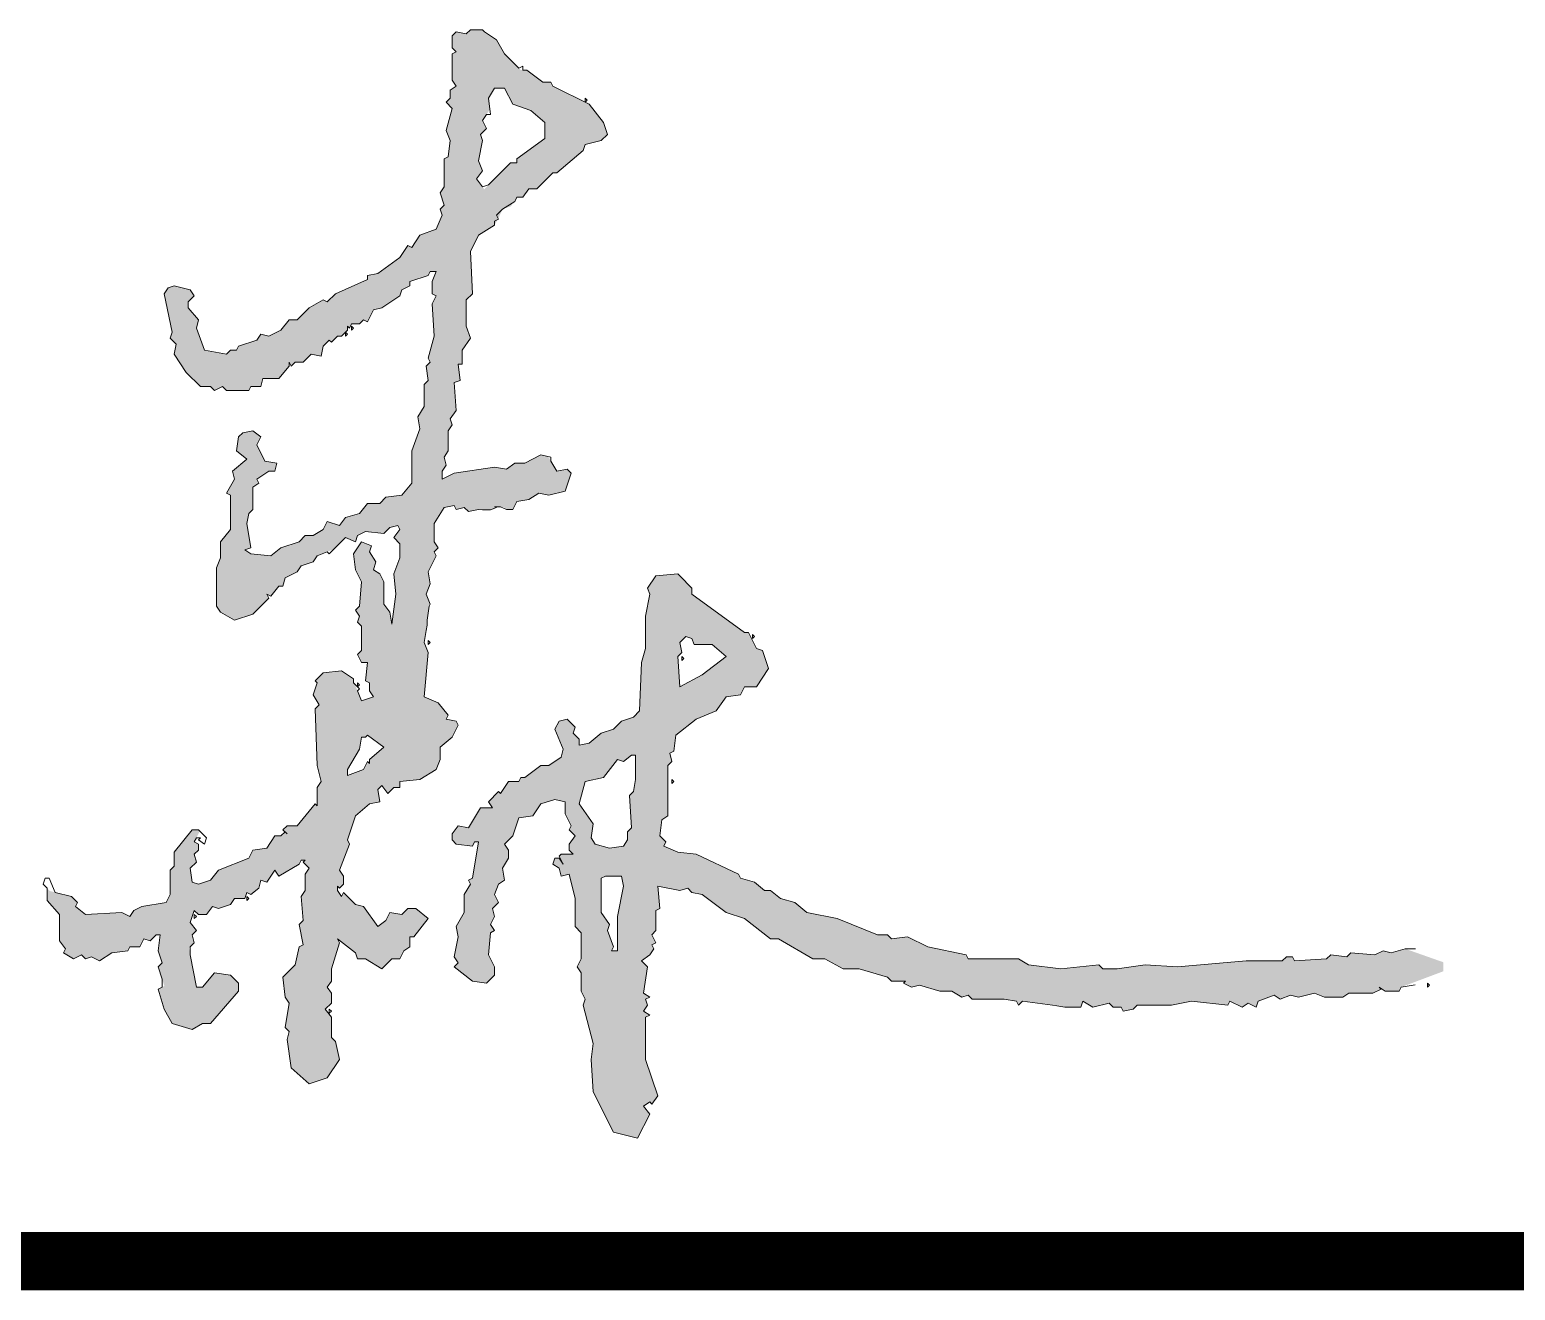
# Model space of a CAD drawing. Extents: x 1382187 to 1725648, y 860327 to 1571294.
# Drawn here: x 1529646 to 1530268, y 981586 to 982113 of the extents above; entities that cross this region are included whole.
import ezdxf

# ---------------------------------------------------------------- set-up
doc = ezdxf.new("R2010")
doc.units = 0
doc.header["$LTSCALE"] = 1000
doc.header["$MEASUREMENT"] = 0
doc.layers.add('ZC', color=6, linetype='Continuous', lineweight=40)
doc.layers.add('签名', color=7, linetype='Continuous', lineweight=18)
doc.layers.add('图框', color=140, linetype='Continuous')

# ---------------------------------------------------------------- blocks, each defined once
blk = doc.blocks.new('A$C7B7C77C1')
at = {"layer": '签名'}
h = blk.add_hatch(color=2, dxfattribs=at)
h.dxf.hatch_style = 1
h.paths.add_polyline_path([(-605.2, 5478.44), (-609.41, 5478.44), (-611.1, 5476.75), (-610.25, 5475.91), (-611.94, 5474.22), (-614.47, 5474.22), (-617.84, 5469.17), (-623.74, 5468.32), (-625.43, 5464.95), (-638.07, 5459.89), (-641.44, 5455.68), (-646.5, 5453.99), (-649.03, 5454.84), (-649.87, 5460.74), (-647.34, 5463.27), (-648.19, 5466.64), (-646.5, 5468.32), (-646.5, 5470.85), (-648.19, 5471.69), (-645.94, 5476.19), (-646.5, 5476.75), (-649.03, 5476.75), (-656.61, 5467.48), (-656.61, 5461.58), (-658.3, 5459.89), (-658.3, 5449.78), (-659.99, 5446.41), (-670.1, 5444.72), (-673.47, 5443.04), (-675.16, 5440.51), (-678.53, 5442.19), (-693.7, 5441.35), (-697.92, 5444.72), (-697.07, 5446.41), (-699.6, 5448.94), (-708.59, 5451.18), (-709.72, 5452.31), (-709.72, 5447.25), (-704.66, 5441.35), (-704.66, 5430.39), (-702.13, 5427.02), (-702.98, 5425.33), (-698.76, 5422.81), (-695.39, 5424.49), (-693.7, 5422.81), (-691.17, 5423.65), (-687.8, 5421.96), (-682.75, 5425.33), (-676, 5426.18), (-675.16, 5427.86), (-670.94, 5427.86), (-669.26, 5431.23), (-666.73, 5430.39), (-664.2, 5432.92), (-662.51, 5432.92), (-663.36, 5426.18), (-661.67, 5421.12), (-663.36, 5419.43), (-660.71, 5411.49), (-663.36, 5410.16), (-660.83, 5401.73), (-657.46, 5395.83), (-649.03, 5393.3), (-644.81, 5395.83), (-641.44, 5395.83), (-629.64, 5409.32), (-629.64, 5412.69), (-633.01, 5416.06), (-639.76, 5416.9), (-644.81, 5411), (-647.34, 5411), (-650.4, 5427.33), (-648.19, 5429.55), (-649.03, 5432.92), (-647.34, 5434.61), (-649.87, 5437.98), (-648.19, 5443.04), (-646.5, 5441.35), (-643.13, 5441.35), (-640.6, 5444.72), (-638.07, 5443.88), (-633.01, 5445.56), (-631.33, 5448.09), (-627.11, 5448.09), (-626.27, 5450.62), (-624.58, 5449.78), (-621.21, 5452.31), (-620.37, 5455.68), (-617.84, 5454.84), (-614.47, 5459.89), (-612.78, 5457.37), (-604.35, 5462.42), (-603.51, 5464.11), (-601.82, 5464.11), (-602.67, 5463.27), (-600.14, 5460.74), (-601.82, 5458.21), (-601.82, 5451.46), (-603.51, 5448.94), (-602.67, 5438.82), (-604.35, 5437.13), (-602.67, 5428.71), (-604.35, 5427.86), (-606.04, 5420.28), (-611.1, 5415.22), (-610.25, 5406.79), (-608.57, 5404.26), (-610.25, 5394.15), (-608.57, 5392.46), (-609.41, 5389.09), (-607.72, 5377.29), (-600.14, 5370.54), (-592.55, 5373.07), (-587.49, 5380.66), (-589.18, 5388.25), (-590.87, 5389.93), (-590.87, 5398.36), (-593.39, 5401.73), (-590.87, 5404.26), (-590.87, 5408.48), (-592.55, 5411), (-590.87, 5413.53), (-590.87, 5418.59), (-587.49, 5429.55), (-588.34, 5431.23), (-580.75, 5425.33), (-579.91, 5422.81), (-576.54, 5422.81), (-569.79, 5418.59), (-565.58, 5422.81), (-562.21, 5422.81), (-560.52, 5426.18), (-557.99, 5427.86), (-557.99, 5432.08), (-556.31, 5432.08), (-550.41, 5439.66), (-555.46, 5443.88), (-558.83, 5443.88), (-561.36, 5441.35), (-566.42, 5442.19), (-568.11, 5438.82), (-571.48, 5436.29), (-577.38, 5444.72), (-580.75, 5445.56), (-585.81, 5450.62), (-586.65, 5448.94), (-588.34, 5451.46), (-588.34, 5453.15), (-587.49, 5452.31), (-585.81, 5453.99), (-585.81, 5457.37), (-587.49, 5459.89), (-583.28, 5470.85), (-584.12, 5472.54), (-580.75, 5482.65), (-574.85, 5487.71), (-570.64, 5488.55), (-571.48, 5493.61), (-569.79, 5495.3), (-567.26, 5491.93), (-564.74, 5494.45), (-562.21, 5494.45), (-562.21, 5496.98), (-557.52, 5497.45), (-557.15, 5497.83), (-556.84, 5497.52), (-553.78, 5497.83), (-547.03, 5502.04), (-545.35, 5506.25), (-545.35, 5511.31), (-540.29, 5515.53), (-537.76, 5520.58), (-538.6, 5522.27), (-542.82, 5523.11), (-541.98, 5524.8), (-546.19, 5529.86), (-552.09, 5532.39), (-550.41, 5550.93), (-552.09, 5555.14), (-550.88, 5562.4), (-550.86, 5564.24), (-550.02, 5570.14), (-549.56, 5571.16), (-551.25, 5575.37), (-549.56, 5579.59), (-550.41, 5584.65), (-547.03, 5591.39), (-547.88, 5593.08), (-546.19, 5594.76), (-547.88, 5597.29), (-547.88, 5604.88), (-543.66, 5611.62), (-539.45, 5612.46), (-538.6, 5610.78), (-535.23, 5611.62), (-533.55, 5609.93), (-529.33, 5610.78), (-528.1, 5610.66), (-524.73, 5610.66), (-521.75, 5611.62), (-521.32, 5611.8), (-518.8, 5611.8), (-517.53, 5610.78), (-515, 5610.78), (-513.32, 5614.15), (-508.26, 5614.99), (-504.04, 5617.52), (-499.83, 5616.68), (-493.09, 5618.36), (-490.56, 5625.95), (-492.24, 5627.64), (-496.46, 5626.79), (-500.14, 5632.92), (-503.2, 5633.54), (-509.95, 5630.17), (-514.16, 5630.17), (-517.53, 5627.64), (-522.59, 5628.48), (-539.45, 5625.95), (-544.51, 5623.42), (-544.51, 5626.79), (-542.82, 5629.32), (-543.66, 5632.69), (-541.98, 5635.22), (-541.98, 5643.65), (-540.29, 5646.18), (-541.13, 5648.71), (-538.6, 5652.08), (-539.45, 5663.88), (-536.92, 5664.73), (-537.76, 5671.47), (-536.08, 5671.47), (-536.08, 5677.37), (-532.7, 5682.43), (-534.39, 5687.48), (-534.39, 5698.44), (-531.86, 5700.97), (-532.7, 5718.67), (-529.33, 5725.42), (-522.59, 5729.63), (-521.04, 5732.43), (-519.22, 5736.37), (-515.76, 5737.52), (-513.32, 5741.43), (-510.79, 5741.43), (-508.26, 5744.8), (-504.89, 5744.8), (-498.14, 5751.55), (-496.46, 5751.55), (-485.5, 5760.82), (-484.66, 5763.35), (-477.91, 5765.03), (-475.39, 5767.56), (-477.07, 5772.62), (-482.97, 5780.21), (-498.14, 5787.79), (-498.99, 5789.48), (-502.36, 5789.48), (-509.1, 5794.54), (-511.63, 5794.54), (-518.37, 5801.28), (-521.75, 5807.18), (-528.07, 5811.39), (-532.7, 5811.39), (-534.39, 5809.71), (-538.6, 5810.55), (-540.29, 5808.87), (-540.29, 5803.81), (-538.6, 5802.12), (-540.29, 5801.28), (-540.29, 5790.32), (-538.6, 5787.79), (-541.13, 5786.11), (-541.13, 5782.73), (-542.82, 5781.05), (-540.29, 5778.52), (-542.82, 5769.25), (-541.13, 5765.03), (-541.98, 5758.29), (-543.66, 5757.45), (-543.66, 5745.65), (-545.35, 5743.12), (-543.66, 5738.06), (-545.35, 5736.37), (-544.51, 5733.85), (-547.03, 5727.94), (-553.78, 5725.42), (-557.15, 5720.36), (-558.83, 5721.2), (-562.21, 5716.14), (-571.48, 5709.4), (-575.69, 5708.56), (-575.69, 5706.87), (-589.18, 5700.97), (-592.55, 5697.6), (-594.24, 5698.44), (-600.14, 5695.07), (-605.2, 5690.01), (-608.57, 5690.01), (-611.94, 5685.8), (-617, 5683.27), (-620.37, 5684.11), (-622.05, 5681.58), (-629.64, 5679.05), (-630.48, 5677.37), (-633.01, 5677.37), (-634.7, 5675.68), (-643.97, 5677.37), (-647.34, 5686.64), (-646.5, 5690.01), (-650.71, 5695.07), (-650.71, 5697.6), (-648.19, 5700.13), (-649.87, 5702.66), (-656.61, 5704.34), (-659.14, 5703.5), (-660.83, 5700.97), (-657.46, 5684.96), (-658.3, 5682.43), (-655.77, 5679.9), (-656.61, 5675.68), (-651.56, 5668.1), (-645.66, 5662.2), (-641.44, 5662.2), (-639.76, 5660.51), (-636.38, 5662.2), (-634.7, 5660.51), (-625.43, 5660.51), (-624.58, 5662.2), (-620.37, 5662.2), (-619.53, 5665.57), (-612.78, 5665.57), (-608.57, 5670.63), (-608.57, 5672.31), (-607.72, 5670.63), (-606.04, 5672.31), (-602.67, 5672.31), (-599.3, 5675.68), (-595.08, 5674.84), (-594.24, 5679.05), (-591.71, 5681.58), (-590.87, 5680.74), (-588.34, 5683.27), (-586.65, 5683.27), (-584.12, 5685.8), (-584.12, 5687.48), (-583.28, 5686.64), (-582.44, 5688.33), (-579.07, 5688.33), (-577.38, 5690.01), (-575.69, 5689.17), (-573.16, 5694.23), (-569.79, 5695.07), (-562.21, 5700.13), (-561.36, 5702.66), (-557.99, 5704.34), (-557.99, 5706.03), (-550.41, 5708.56), (-549.56, 5710.24), (-547.03, 5710.24), (-548.72, 5706.03), (-548.72, 5700.97), (-547.03, 5700.13), (-548.72, 5696.76), (-547.88, 5683.27), (-550.41, 5674), (-549.56, 5672.31), (-551.25, 5670.63), (-550.41, 5664.73), (-552.09, 5663.04), (-552.09, 5653.77), (-554.62, 5649.55), (-553.78, 5644.49), (-557.15, 5635.22), (-557.15, 5621.74), (-561.36, 5616.68), (-568.11, 5615.84), (-570.64, 5613.31), (-575.69, 5613.31), (-579.07, 5609.09), (-584.97, 5607.41), (-587.49, 5604.03), (-592.55, 5605.72), (-594.24, 5602.35), (-598.45, 5599.82), (-601.82, 5599.82), (-604.35, 5597.29), (-611.94, 5594.76), (-616.15, 5591.39), (-624.58, 5592.23), (-627.11, 5593.92), (-624.58, 5594.76), (-626.27, 5604.88), (-625.43, 5609.09), (-623.74, 5610.78), (-623.74, 5620.05), (-621.21, 5621.74), (-622.05, 5623.42), (-617, 5626.79), (-614.47, 5626.79), (-613.63, 5630.17), (-618.68, 5631.01), (-622.05, 5637.75), (-620.37, 5641.12), (-623.74, 5643.65), (-627.95, 5642.81), (-629.64, 5641.12), (-630.48, 5635.22), (-626.27, 5631.85), (-632.17, 5626.79), (-631.33, 5623.42), (-634.7, 5617.52), (-633.01, 5616.68), (-633.01, 5602.35), (-637.23, 5597.29), (-637.23, 5590.55), (-638.91, 5586.33), (-638.91, 5570.32), (-637.23, 5567.79), (-631.33, 5564.42), (-623.74, 5566.95), (-617, 5573.69), (-617.84, 5575.37), (-616.15, 5574.53), (-612.78, 5578.75), (-611.1, 5578.75), (-610.25, 5582.12), (-605.2, 5584.65), (-603.51, 5587.18), (-598.45, 5588.86), (-596.77, 5591.39), (-589.74, 5594.2), (-584.97, 5598.98), (-580.75, 5597.29), (-579.91, 5599.82), (-576.54, 5601.51), (-568.95, 5600.66), (-566.42, 5603.19), (-563.05, 5604.03), (-562.21, 5602.35), (-564.74, 5598.98), (-562.21, 5596.45), (-562.21, 5590.55), (-564.74, 5583.8), (-563.89, 5575.37), (-565.58, 5562.73), (-566.42, 5567.79), (-568.95, 5571.16), (-568.95, 5580.43), (-570.64, 5583.8), (-573.16, 5585.49), (-572.32, 5588.86), (-574.85, 5593.08), (-574.01, 5595.61), (-578.22, 5597.29), (-581.59, 5592.23), (-580.75, 5585.49), (-578.22, 5580.43), (-579.07, 5570.32), (-580.75, 5568.63), (-579.07, 5566.1), (-579.91, 5563.57), (-578.22, 5561.89), (-578.22, 5551.77), (-579.91, 5550.09), (-578.22, 5546.72), (-575.69, 5546.72), (-576.54, 5539.13), (-574.85, 5538.29), (-574.85, 5534.91), (-573.16, 5532.39), (-578.22, 5530.7), (-581.03, 5537.72), (-581.59, 5538.29), (-581.59, 5539.97), (-586.65, 5543.34), (-594.24, 5542.5), (-597.61, 5539.13), (-596.77, 5538.29), (-598.45, 5533.23), (-595.92, 5529.01), (-597.61, 5527.33), (-596.77, 5503.73), (-595.08, 5496.98), (-596.77, 5494.45), (-596.77, 5486.87), (-597.61, 5487.71)])
h.paths.add_polyline_path([(-584.12, 5499.51), (-584.12, 5502.04), (-579.07, 5510.47), (-578.22, 5515.53), (-576.54, 5515.53), (-575.69, 5516.37), (-568.95, 5511.31), (-574.85, 5506.25), (-574.85, 5504.57), (-575.69, 5505.41), (-577.38, 5502.04)], flags=16)
h.paths.add_polyline_path([(-530.18, 5749.02), (-527.65, 5752.39), (-529.33, 5756.6), (-527.65, 5765.03), (-528.49, 5767.56), (-525.96, 5770.09), (-527.65, 5773.46), (-524.54, 5778.12), (-525.12, 5782.73), (-522.59, 5786.95), (-518.37, 5786.95), (-515, 5780.21), (-507.42, 5777.68), (-501.52, 5772.62), (-501.52, 5765.88), (-513.32, 5757.45), (-513.32, 5755.76), (-515.85, 5755.76), (-526.92, 5744.68)], flags=16)
h = blk.add_hatch(color=2, dxfattribs=at)
h.dxf.hatch_style = 1
h.paths.add_polyline_path([(-466.96, 5472.54), (-468.64, 5470.01), (-474.54, 5469.17), (-480.44, 5470.85), (-482.13, 5473.38), (-481.29, 5479.28), (-487.19, 5487.71), (-484.66, 5496.98), (-477.07, 5498.67), (-471.17, 5506.25), (-468.64, 5505.41), (-465.27, 5507.94), (-463.58, 5507.94), (-463.58, 5497.83), (-464.43, 5492.77), (-466.11, 5491.08), (-465.27, 5477.6), (-466.96, 5475.91)], flags=16)
h.paths.add_polyline_path([(-469.48, 5457.37), (-468.64, 5453.15), (-471.17, 5440.51), (-471.17, 5426.18), (-473.7, 5426.18), (-472.86, 5427.86), (-475.39, 5434.61), (-474.54, 5437.13), (-477.91, 5442.19), (-477.91, 5456.52), (-476.23, 5457.37)], flags=16)
h.paths.add_polyline_path([(-445.04, 5536.6), (-445.88, 5549.24), (-444.2, 5550.93), (-445.04, 5555.14), (-443.35, 5556.83), (-442.51, 5557.67), (-439.98, 5556.83), (-439.14, 5554.3), (-431.55, 5554.3), (-425.65, 5549.24), (-435.77, 5541.66)], flags=16)
h.paths.add_polyline_path([(-444.2, 5547.56), (-444.2, 5549.24), (-443.35, 5548.4)], flags=0)
h.paths.add_polyline_path([(-125.61, 5417.62), (-125.59, 5421.38), (-141.59, 5427.02), (-147.49, 5425.33), (-150.86, 5426.18), (-154.23, 5424.49), (-164.35, 5425.33), (-166.03, 5423.65), (-172.77, 5424.49), (-174.46, 5422.81), (-187.95, 5421.96), (-188.79, 5423.65), (-191.32, 5423.65), (-193, 5421.96), (-208.18, 5421.96), (-236.84, 5419.43), (-250.32, 5420.28), (-262.12, 5418.59), (-268.03, 5418.59), (-269.71, 5420.28), (-285.73, 5418.59), (-299.21, 5420.28), (-303.43, 5422.81), (-324.5, 5422.81), (-325.34, 5424.49), (-341.36, 5427.86), (-349.79, 5432.08), (-356.53, 5431.23), (-358.22, 5432.92), (-362.43, 5432.92), (-379.29, 5439.66), (-391.94, 5442.19), (-396.99, 5446.41), (-402.89, 5448.09), (-407.11, 5451.46), (-409.64, 5451.46), (-413.85, 5454.84), (-419.75, 5456.52), (-420.59, 5458.21), (-438.3, 5466.64), (-445.88, 5467.48), (-451.78, 5470.01), (-450.94, 5471.69), (-453.47, 5474.22), (-452.63, 5480.97), (-450.1, 5482.65), (-450.1, 5503.73), (-448.41, 5505.41), (-449.25, 5508.78), (-447.57, 5509.63), (-446.73, 5516.37), (-438.3, 5523.11), (-429.87, 5526.49), (-425.65, 5532.39), (-419.75, 5533.23), (-418.07, 5536.6), (-413.01, 5536.6), (-407.95, 5544.19), (-410.48, 5551.77), (-413.01, 5552.62), (-416.38, 5559.36), (-418.07, 5559.36), (-439.98, 5575.37), (-439.98, 5577.9), (-445.88, 5583.8), (-455.15, 5582.96), (-458.53, 5577.9), (-457.68, 5575.37), (-459.37, 5566.1), (-459.37, 5552.62), (-461.06, 5546.72), (-461.9, 5526.49), (-464.43, 5523.96), (-469.48, 5522.27), (-472.86, 5518.9), (-477.91, 5517.21), (-482.97, 5513), (-487.19, 5512.16), (-487.19, 5514.68), (-489.71, 5517.21), (-488.87, 5519.74), (-492.24, 5523.11), (-495.62, 5522.27), (-497.3, 5518.9), (-493.93, 5510.47), (-494.77, 5507.1), (-499.83, 5503.73), (-503.2, 5503.73), (-509.95, 5498.67), (-511.63, 5498.67), (-512.47, 5496.98), (-516.69, 5496.98), (-520.06, 5491.93), (-520.9, 5492.77), (-525.12, 5488.55), (-523.43, 5486.02), (-528.49, 5486.02), (-533.55, 5477.6), (-537.76, 5478.44), (-540.29, 5475.07), (-540.29, 5472.54), (-538.6, 5470.85), (-531.86, 5470.01), (-531.02, 5471.69), (-529.33, 5471.69), (-531.86, 5456.52), (-533.55, 5455.68), (-532.7, 5453.99), (-535.23, 5449.78), (-535.23, 5442.19), (-538.6, 5436.29), (-537.76, 5432.08), (-539.45, 5423.65), (-537.76, 5421.12), (-539.45, 5419.43), (-531.86, 5413.53), (-525.96, 5412.69), (-522.59, 5416.06), (-522.59, 5419.43), (-525.12, 5424.49), (-524.27, 5433.76), (-522.59, 5434.61), (-524.27, 5437.13), (-522.59, 5440.51), (-523.43, 5443.88), (-520.9, 5446.41), (-522.59, 5449.78), (-520.9, 5453.99), (-518.37, 5455.68), (-519.22, 5460.74), (-516.69, 5464.95), (-516.69, 5468.32), (-518.37, 5470.85), (-515, 5474.22), (-512.47, 5481.81), (-506.57, 5482.65), (-503.2, 5487.71), (-497.3, 5489.4), (-493.09, 5488.55), (-493.09, 5483.5), (-490.56, 5478.44), (-491.4, 5476.75), (-488.87, 5474.22), (-491.4, 5470.85), (-491.4, 5468.32), (-489.71, 5466.64), (-494.77, 5466.64), (-495.62, 5465.79), (-493.93, 5462.42), (-495.62, 5464.95), (-497.3, 5464.95), (-498.14, 5462.42), (-495.62, 5460.74), (-494.77, 5457.37), (-491.4, 5458.21), (-488.87, 5448.09), (-488.87, 5436.29), (-486.34, 5433.76), (-486.34, 5422.81), (-488.03, 5419.43), (-486.34, 5416.9), (-486.34, 5409.32), (-484.66, 5405.95), (-485.5, 5403.42), (-481.29, 5387.4), (-482.13, 5380.66), (-481.29, 5367.17), (-472.86, 5350.31), (-462.74, 5347.78), (-457.68, 5357.9), (-460.21, 5361.27), (-457.68, 5362.96), (-456.84, 5362.11), (-454.31, 5365.49), (-459.37, 5380.66), (-459.37, 5398.36), (-457.68, 5399.2), (-460.21, 5400.89), (-458.53, 5403.42), (-459.37, 5405.95), (-457.68, 5406.79), (-460.21, 5408.48), (-458.53, 5419.43), (-461.06, 5421.96), (-457.68, 5424.49), (-456, 5427.02), (-456.84, 5428.71), (-455.15, 5429.55), (-456.84, 5432.92), (-455.15, 5434.61), (-455.15, 5443.04), (-453.47, 5443.88), (-454.31, 5453.15), (-445.04, 5451.46), (-441.67, 5452.31), (-439.98, 5450.62), (-435.77, 5449.78), (-425.65, 5442.19), (-418.07, 5439.66), (-407.11, 5431.23), (-403.74, 5431.23), (-389.41, 5422.81), (-384.35, 5422.81), (-376.76, 5418.59), (-370.02, 5418.59), (-358.22, 5415.22), (-356.53, 5413.53), (-350.63, 5413.53), (-351.47, 5412.69), (-348.1, 5411), (-344.73, 5411.85), (-336.3, 5409.32), (-331.24, 5409.32), (-327.03, 5406.79), (-324.5, 5407.63), (-322.82, 5405.95), (-309.33, 5405.95), (-304.27, 5405.1), (-303.43, 5403.42), (-301.74, 5405.1), (-289.1, 5403.42), (-286.73, 5403), (-284.04, 5402.57), (-277.3, 5402.57), (-276.45, 5405.1), (-272.24, 5402.57), (-265.5, 5404.26), (-263.81, 5402.57), (-260.44, 5402.57), (-259.6, 5400.89), (-255.38, 5401.73), (-253.7, 5403.42), (-239.37, 5403.42), (-230.94, 5405.1), (-215.76, 5403.42), (-214.92, 5405.1), (-209.86, 5402.57), (-207.33, 5404.26), (-203.96, 5402.57), (-203.12, 5405.1), (-196.38, 5407.63), (-193.85, 5405.95), (-189.63, 5407.63), (-186.26, 5406.79), (-179.52, 5408.48), (-175.3, 5406.79), (-167.72, 5406.79), (-165.19, 5408.48), (-155.07, 5408.48), (-151.7, 5410.16), (-152.54, 5411), (-150.02, 5409.32), (-144.11, 5409.32), (-143.27, 5411)])
at = {"layer": '图框', "const_width": 24.39}
blk.add_lwpolyline([(-4874.61, 5296.4), (3.44, 5296.4)], dxfattribs=at)
at = {"layer": '签名', "color": 2, "elevation": 6763062.35}
for points in [[(-526.8, 5810.55), (-527.65, 5811.39), (-532.7, 5811.39), (-534.39, 5809.71), (-538.6, 5810.55), (-540.29, 5808.87), (-540.29, 5803.81), (-538.6, 5802.12), (-540.29, 5801.28), (-540.29, 5790.32), (-538.6, 5787.79), (-541.13, 5786.11), (-541.13, 5782.73), (-542.82, 5781.05), (-540.29, 5778.52), (-542.82, 5769.25), (-541.13, 5765.03), (-541.98, 5758.29), (-543.66, 5757.45), (-543.66, 5745.65), (-545.35, 5743.12), (-543.66, 5738.06), (-545.35, 5736.37), (-544.51, 5733.85), (-547.03, 5727.94), (-553.78, 5725.42), (-557.15, 5720.36), (-558.83, 5721.2), (-562.21, 5716.14), (-571.48, 5709.4), (-575.69, 5708.56), (-575.69, 5706.87), (-589.18, 5700.97), (-592.55, 5697.6), (-594.24, 5698.44), (-600.14, 5695.07), (-605.2, 5690.01), (-608.57, 5690.01), (-611.94, 5685.8), (-617, 5683.27), (-620.37, 5684.11), (-622.05, 5681.58), (-629.64, 5679.05), (-630.48, 5677.37), (-633.01, 5677.37), (-634.7, 5675.68), (-643.97, 5677.37), (-647.34, 5686.64), (-646.5, 5690.01), (-650.71, 5695.07), (-650.71, 5697.6), (-648.19, 5700.13), (-649.87, 5702.66), (-656.61, 5704.34), (-659.14, 5703.5), (-660.83, 5700.97), (-657.46, 5684.96), (-658.3, 5682.43), (-655.77, 5679.9), (-656.61, 5675.68), (-651.56, 5668.1), (-645.66, 5662.2), (-641.44, 5662.2), (-639.76, 5660.51), (-636.38, 5662.2), (-634.7, 5660.51), (-625.43, 5660.51), (-624.58, 5662.2), (-620.37, 5662.2), (-619.53, 5665.57), (-612.78, 5665.57), (-608.57, 5670.63), (-608.57, 5672.31), (-607.72, 5670.63), (-606.04, 5672.31), (-602.67, 5672.31), (-599.3, 5675.68), (-595.08, 5674.84), (-594.24, 5679.05), (-591.71, 5681.58), (-590.87, 5680.74), (-588.34, 5683.27), (-586.65, 5683.27), (-584.12, 5685.8), (-584.12, 5687.48), (-583.28, 5686.64), (-582.44, 5688.33), (-579.07, 5688.33), (-577.38, 5690.01), (-575.69, 5689.17), (-573.16, 5694.23), (-569.79, 5695.07), (-562.21, 5700.13), (-561.36, 5702.66), (-557.99, 5704.34), (-557.99, 5706.03), (-550.41, 5708.56), (-549.56, 5710.24), (-547.03, 5710.24), (-548.72, 5706.03), (-548.72, 5700.97), (-547.03, 5700.13), (-548.72, 5696.76), (-547.88, 5683.27), (-550.41, 5674), (-549.56, 5672.31), (-551.25, 5670.63), (-550.41, 5664.73), (-552.09, 5663.04), (-552.09, 5653.77), (-554.62, 5649.55), (-553.78, 5644.49), (-557.15, 5635.22), (-557.15, 5621.74), (-561.36, 5616.68), (-568.11, 5615.84), (-570.64, 5613.31), (-575.69, 5613.31), (-579.07, 5609.09), (-584.97, 5607.41), (-587.49, 5604.03), (-592.55, 5605.72), (-594.24, 5602.35), (-598.45, 5599.82), (-601.82, 5599.82), (-604.35, 5597.29), (-611.94, 5594.76), (-616.15, 5591.39), (-624.58, 5592.23), (-627.11, 5593.92), (-624.58, 5594.76), (-626.27, 5604.88), (-625.43, 5609.09), (-623.74, 5610.78), (-623.74, 5620.05), (-621.21, 5621.74), (-622.05, 5623.42), (-617, 5626.79), (-614.47, 5626.79), (-613.63, 5630.17), (-618.68, 5631.01), (-622.05, 5637.75), (-620.37, 5641.12), (-623.74, 5643.65), (-627.95, 5642.81), (-629.64, 5641.12), (-630.48, 5635.22), (-626.27, 5631.85), (-632.17, 5626.79), (-631.33, 5623.42), (-634.7, 5617.52), (-633.01, 5616.68), (-633.01, 5602.35), (-637.23, 5597.29), (-637.23, 5590.55), (-638.91, 5586.33), (-638.91, 5570.32), (-637.23, 5567.79), (-631.33, 5564.42), (-623.74, 5566.95), (-617, 5573.69), (-617.84, 5575.37), (-616.15, 5574.53), (-612.78, 5578.75), (-611.1, 5578.75), (-610.25, 5582.12), (-605.2, 5584.65), (-603.51, 5587.18), (-598.45, 5588.86), (-596.77, 5591.39), (-592.55, 5593.08), (-591.71, 5592.23), (-584.97, 5598.98), (-580.75, 5597.29), (-579.91, 5599.82), (-576.54, 5601.51), (-568.95, 5600.66), (-566.42, 5603.19), (-563.05, 5604.03), (-562.21, 5602.35), (-564.74, 5598.98), (-562.21, 5596.45), (-562.21, 5590.55), (-564.74, 5583.8), (-563.89, 5575.37), (-565.58, 5562.73), (-566.42, 5567.79), (-568.95, 5571.16), (-568.95, 5580.43), (-570.64, 5583.8), (-573.16, 5585.49), (-572.32, 5588.86), (-574.85, 5593.08), (-574.01, 5595.61), (-578.22, 5597.29), (-581.59, 5592.23), (-580.75, 5585.49), (-578.22, 5580.43), (-579.07, 5570.32), (-580.75, 5568.63), (-579.07, 5566.1), (-579.91, 5563.57), (-578.22, 5561.89), (-578.22, 5551.77), (-579.91, 5550.09), (-578.22, 5546.72), (-575.69, 5546.72), (-576.54, 5539.13), (-574.85, 5538.29), (-574.85, 5534.91), (-573.16, 5532.39), (-578.22, 5530.7), (-579.91, 5534.91), (-579.07, 5535.76), (-581.59, 5538.29), (-581.59, 5539.97), (-586.65, 5543.34), (-594.24, 5542.5), (-597.61, 5539.13), (-596.77, 5538.29), (-598.45, 5533.23), (-595.92, 5529.01), (-597.61, 5527.33), (-596.77, 5503.73), (-595.08, 5496.98), (-596.77, 5494.45), (-596.77, 5486.87), (-597.61, 5487.71), (-605.2, 5478.44), (-609.41, 5478.44), (-611.1, 5476.75), (-609.41, 5475.07), (-610.25, 5475.91), (-611.94, 5474.22), (-614.47, 5474.22), (-617.84, 5469.17), (-623.74, 5468.32), (-625.43, 5464.95), (-638.07, 5459.89), (-641.44, 5455.68), (-646.5, 5453.99), (-649.03, 5454.84), (-649.87, 5460.74), (-647.34, 5463.27), (-648.19, 5466.64), (-646.5, 5468.32), (-646.5, 5470.85), (-648.19, 5471.69), (-647.34, 5473.38), (-645.66, 5473.38), (-646.5, 5472.54), (-643.97, 5470.85), (-643.13, 5473.38), (-646.5, 5476.75), (-649.03, 5476.75), (-656.61, 5467.48), (-656.61, 5461.58), (-658.3, 5459.89), (-658.3, 5449.78), (-659.99, 5446.41), (-670.1, 5444.72), (-673.47, 5443.04), (-675.16, 5440.51), (-678.53, 5442.19), (-693.7, 5441.35), (-697.92, 5444.72), (-697.07, 5446.41), (-699.6, 5448.94), (-706.35, 5450.62), (-708.88, 5456.52), (-710.56, 5456.52), (-711.4, 5453.99), (-709.72, 5452.31), (-709.72, 5447.25), (-704.66, 5441.35), (-704.66, 5430.39), (-702.13, 5427.02), (-702.98, 5425.33), (-698.76, 5422.81), (-695.39, 5424.49), (-693.7, 5422.81), (-691.17, 5423.65), (-687.8, 5421.96), (-682.75, 5425.33), (-676, 5426.18), (-675.16, 5427.86), (-670.94, 5427.86), (-669.26, 5431.23), (-666.73, 5430.39), (-664.2, 5432.92), (-662.51, 5432.92), (-663.36, 5426.18), (-661.67, 5421.12), (-663.36, 5419.43), (-661.67, 5414.38), (-661.67, 5411), (-663.36, 5410.16), (-660.83, 5401.73), (-657.46, 5395.83), (-649.03, 5393.3), (-644.81, 5395.83), (-641.44, 5395.83), (-629.64, 5409.32), (-629.64, 5412.69), (-633.01, 5416.06), (-639.76, 5416.9), (-644.81, 5411), (-647.34, 5411), (-649.87, 5424.49), (-649.87, 5427.86), (-648.19, 5429.55), (-649.03, 5432.92), (-647.34, 5434.61), (-649.87, 5437.98), (-648.19, 5443.04), (-646.5, 5441.35), (-643.13, 5441.35), (-640.6, 5444.72), (-638.07, 5443.88), (-633.01, 5445.56), (-631.33, 5448.09), (-627.11, 5448.09), (-626.27, 5450.62), (-624.58, 5449.78), (-621.21, 5452.31), (-620.37, 5455.68), (-617.84, 5454.84), (-614.47, 5459.89), (-612.78, 5457.37), (-604.35, 5462.42), (-603.51, 5464.11), (-601.82, 5464.11), (-602.67, 5463.27), (-600.14, 5460.74), (-601.82, 5458.21), (-601.82, 5451.46), (-603.51, 5448.94), (-602.67, 5438.82), (-604.35, 5437.13), (-602.67, 5428.71), (-604.35, 5427.86), (-606.04, 5420.28), (-611.1, 5415.22), (-610.25, 5406.79), (-608.57, 5404.26), (-610.25, 5394.15), (-608.57, 5392.46), (-609.41, 5389.09), (-607.72, 5377.29), (-600.14, 5370.54), (-592.55, 5373.07), (-587.49, 5380.66), (-589.18, 5388.25), (-590.87, 5389.93), (-590.87, 5398.36), (-593.39, 5401.73), (-590.87, 5404.26), (-590.87, 5408.48), (-592.55, 5411), (-590.87, 5413.53), (-590.87, 5418.59), (-587.49, 5429.55), (-588.34, 5431.23), (-580.75, 5425.33), (-579.91, 5422.81), (-576.54, 5422.81), (-569.79, 5418.59), (-565.58, 5422.81), (-562.21, 5422.81), (-560.52, 5426.18), (-557.99, 5427.86), (-557.99, 5432.08), (-556.31, 5432.08), (-550.41, 5439.66), (-555.46, 5443.88), (-558.83, 5443.88), (-561.36, 5441.35), (-566.42, 5442.19), (-568.11, 5438.82), (-571.48, 5436.29), (-577.38, 5444.72), (-580.75, 5445.56), (-585.81, 5450.62), (-586.65, 5448.94), (-588.34, 5451.46), (-588.34, 5453.15), (-587.49, 5452.31), (-585.81, 5453.99), (-585.81, 5457.37), (-587.49, 5459.89), (-583.28, 5470.85), (-584.12, 5472.54), (-580.75, 5482.65), (-574.85, 5487.71), (-570.64, 5488.55), (-571.48, 5493.61), (-569.79, 5495.3), (-567.26, 5491.93), (-564.74, 5494.45), (-562.21, 5494.45), (-562.21, 5496.98), (-553.78, 5497.83), (-547.03, 5502.04), (-545.35, 5506.25), (-545.35, 5511.31), (-540.29, 5515.53), (-537.76, 5520.58), (-538.6, 5522.27), (-542.82, 5523.11), (-541.98, 5524.8), (-546.19, 5529.86), (-552.09, 5532.39), (-550.41, 5550.93), (-552.09, 5555.14), (-551.25, 5560.2), (-550.83, 5562.31), (-550.84, 5564.42), (-549.99, 5570.32), (-549.56, 5571.16), (-551.25, 5575.37), (-549.56, 5579.59), (-550.41, 5584.65), (-547.03, 5591.39), (-547.88, 5593.08), (-546.19, 5594.76), (-547.88, 5597.29), (-547.88, 5604.88), (-543.66, 5611.62), (-539.45, 5612.46), (-538.6, 5610.78), (-535.23, 5611.62), (-533.55, 5609.93), (-529.33, 5610.78), (-527.65, 5610.66), (-524.27, 5610.66), (-521.75, 5611.62), (-522.59, 5611.8), (-520.06, 5611.8), (-517.53, 5610.78), (-515, 5610.78), (-513.32, 5614.15), (-508.26, 5614.99), (-504.04, 5617.52), (-499.83, 5616.68), (-493.09, 5618.36), (-490.56, 5625.95), (-492.24, 5627.64), (-496.46, 5626.79), (-498.99, 5631.01), (-498.99, 5632.69), (-503.2, 5633.54), (-509.95, 5630.17), (-514.16, 5630.17), (-517.53, 5627.64), (-522.59, 5628.48), (-539.45, 5625.95), (-544.51, 5623.42), (-544.51, 5626.79), (-542.82, 5629.32), (-543.66, 5632.69), (-541.98, 5635.22), (-541.98, 5643.65), (-540.29, 5646.18), (-541.13, 5648.71), (-538.6, 5652.08), (-539.45, 5663.88), (-536.92, 5664.73), (-537.76, 5671.47), (-536.08, 5671.47), (-536.08, 5677.37), (-532.7, 5682.43), (-534.39, 5687.48), (-534.39, 5698.44), (-531.86, 5700.97), (-532.7, 5718.67), (-529.33, 5725.42), (-522.59, 5729.63), (-522.59, 5731.32), (-520.9, 5732.16), (-521.75, 5733.85), (-519.22, 5736.37), (-514.16, 5739.62), (-513.32, 5741.43), (-510.79, 5741.43), (-508.26, 5744.8), (-504.89, 5744.8), (-498.14, 5751.55), (-496.46, 5751.55), (-485.5, 5760.82), (-484.66, 5763.35), (-477.91, 5765.03), (-475.39, 5767.56), (-477.07, 5772.62), (-482.97, 5780.21), (-498.14, 5787.79), (-498.99, 5789.48), (-502.36, 5789.48), (-509.1, 5794.54), (-510.79, 5794.54), (-510.79, 5796.22), (-512.47, 5795.38), (-518.37, 5801.28), (-521.75, 5807.18), (-526.8, 5810.55)], [(-522.59, 5786.95), (-518.37, 5786.95), (-515, 5780.21), (-507.42, 5777.68), (-501.52, 5772.62), (-501.52, 5765.88), (-513.32, 5757.45), (-513.32, 5755.76), (-515.85, 5755.76), (-525.12, 5746.49), (-527.65, 5745.65), (-530.18, 5749.02), (-527.65, 5752.39), (-529.33, 5756.6), (-527.65, 5765.03), (-528.49, 5767.56), (-525.96, 5770.09), (-527.65, 5773.46), (-525.96, 5775.99), (-524.27, 5775.99), (-525.12, 5782.73), (-522.59, 5786.95)], [(-483.81, 5781.89), (-484.66, 5782.73), (-484.66, 5781.05), (-483.81, 5781.89)], [(-581.59, 5686.64), (-582.44, 5687.48), (-582.44, 5685.8), (-581.59, 5686.64)], [(-584.12, 5684.11), (-584.97, 5684.96), (-584.97, 5683.27), (-584.12, 5684.11)], [(-445.04, 5582.96), (-445.88, 5583.8), (-455.15, 5582.96), (-458.53, 5577.9), (-457.68, 5575.37), (-459.37, 5566.1), (-459.37, 5552.62), (-461.06, 5546.72), (-461.9, 5526.49), (-464.43, 5523.96), (-469.48, 5522.27), (-472.86, 5518.9), (-477.91, 5517.21), (-482.97, 5513), (-487.19, 5512.16), (-487.19, 5514.68), (-489.71, 5517.21), (-488.87, 5519.74), (-492.24, 5523.11), (-495.62, 5522.27), (-497.3, 5518.9), (-493.93, 5510.47), (-494.77, 5507.1), (-499.83, 5503.73), (-503.2, 5503.73), (-509.95, 5498.67), (-511.63, 5498.67), (-512.47, 5496.98), (-516.69, 5496.98), (-520.06, 5491.93), (-520.9, 5492.77), (-525.12, 5488.55), (-523.43, 5486.02), (-528.49, 5486.02), (-533.55, 5477.6), (-537.76, 5478.44), (-540.29, 5475.07), (-540.29, 5472.54), (-538.6, 5470.85), (-531.86, 5470.01), (-531.02, 5471.69), (-529.33, 5471.69), (-531.86, 5456.52), (-533.55, 5455.68), (-532.7, 5453.99), (-535.23, 5449.78), (-535.23, 5442.19), (-538.6, 5436.29), (-537.76, 5432.08), (-539.45, 5423.65), (-537.76, 5421.12), (-539.45, 5419.43), (-531.86, 5413.53), (-525.96, 5412.69), (-522.59, 5416.06), (-522.59, 5419.43), (-525.12, 5424.49), (-524.27, 5433.76), (-522.59, 5434.61), (-524.27, 5437.13), (-522.59, 5440.51), (-523.43, 5443.88), (-520.9, 5446.41), (-522.59, 5449.78), (-520.9, 5453.99), (-518.37, 5455.68), (-519.22, 5460.74), (-516.69, 5464.95), (-516.69, 5468.32), (-518.37, 5470.85), (-515, 5474.22), (-512.47, 5481.81), (-506.57, 5482.65), (-503.2, 5487.71), (-497.3, 5489.4), (-493.09, 5488.55), (-493.09, 5483.5), (-490.56, 5478.44), (-491.4, 5476.75), (-488.87, 5474.22), (-491.4, 5470.85), (-491.4, 5468.32), (-489.71, 5466.64), (-494.77, 5466.64), (-495.62, 5465.79), (-493.93, 5462.42), (-495.62, 5464.95), (-497.3, 5464.95), (-498.14, 5462.42), (-495.62, 5460.74), (-494.77, 5457.37), (-491.4, 5458.21), (-488.87, 5448.09), (-488.87, 5436.29), (-486.34, 5433.76), (-486.34, 5422.81), (-488.03, 5419.43), (-486.34, 5416.9), (-486.34, 5409.32), (-484.66, 5405.95), (-485.5, 5403.42), (-481.29, 5387.4), (-482.13, 5380.66), (-481.29, 5367.17), (-472.86, 5350.31), (-462.74, 5347.78), (-457.68, 5357.9), (-460.21, 5361.27), (-457.68, 5362.96), (-456.84, 5362.11), (-454.31, 5365.49), (-459.37, 5380.66), (-459.37, 5398.36), (-457.68, 5399.2), (-460.21, 5400.89), (-458.53, 5403.42), (-459.37, 5405.95), (-457.68, 5406.79), (-460.21, 5408.48), (-458.53, 5419.43), (-461.06, 5421.96), (-457.68, 5424.49), (-456, 5427.02), (-456.84, 5428.71), (-455.15, 5429.55), (-456.84, 5432.92), (-455.15, 5434.61), (-455.15, 5443.04), (-453.47, 5443.88), (-454.31, 5453.15), (-445.04, 5451.46), (-441.67, 5452.31), (-439.98, 5450.62), (-435.77, 5449.78), (-425.65, 5442.19), (-418.07, 5439.66), (-407.11, 5431.23), (-403.74, 5431.23), (-389.41, 5422.81), (-384.35, 5422.81), (-376.76, 5418.59), (-370.02, 5418.59), (-358.22, 5415.22), (-356.53, 5413.53), (-350.63, 5413.53), (-351.47, 5412.69), (-348.1, 5411), (-344.73, 5411.85), (-336.3, 5409.32), (-331.24, 5409.32), (-327.03, 5406.79), (-324.5, 5407.63), (-322.82, 5405.95), (-309.33, 5405.95), (-304.27, 5405.1), (-303.43, 5403.42), (-301.74, 5405.1), (-289.1, 5403.42), (-287.41, 5403.11), (-284.04, 5402.57), (-277.3, 5402.57), (-276.45, 5405.1), (-272.24, 5402.57), (-265.5, 5404.26), (-263.81, 5402.57), (-260.44, 5402.57), (-259.6, 5400.89), (-255.38, 5401.73), (-253.7, 5403.42), (-239.37, 5403.42), (-230.94, 5405.1), (-215.76, 5403.42), (-214.92, 5405.1), (-209.86, 5402.57), (-207.33, 5404.26), (-203.96, 5402.57), (-203.12, 5405.1), (-196.38, 5407.63), (-193.85, 5405.95), (-189.63, 5407.63), (-186.26, 5406.79), (-179.52, 5408.48), (-175.3, 5406.79), (-167.72, 5406.79), (-165.19, 5408.48), (-155.07, 5408.48), (-151.7, 5410.16), (-152.54, 5411), (-150.02, 5409.32), (-144.11, 5409.32), (-143.27, 5411), (-137.38, 5411.99)], [(-137.29, 5427.02), (-141.59, 5427.02), (-147.49, 5425.33), (-150.86, 5426.18), (-154.23, 5424.49), (-164.35, 5425.33), (-166.03, 5423.65), (-172.77, 5424.49), (-174.46, 5422.81), (-187.95, 5421.96), (-188.79, 5423.65), (-191.32, 5423.65), (-193, 5421.96), (-208.18, 5421.96), (-236.84, 5419.43), (-250.32, 5420.28), (-262.12, 5418.59), (-268.03, 5418.59), (-269.71, 5420.28), (-285.73, 5418.59), (-299.21, 5420.28), (-303.43, 5422.81), (-324.5, 5422.81), (-325.34, 5424.49), (-341.36, 5427.86), (-349.79, 5432.08), (-356.53, 5431.23), (-358.22, 5432.92), (-362.43, 5432.92), (-379.29, 5439.66), (-391.94, 5442.19), (-396.99, 5446.41), (-402.89, 5448.09), (-407.11, 5451.46), (-409.64, 5451.46), (-413.85, 5454.84), (-419.75, 5456.52), (-420.59, 5458.21), (-438.3, 5466.64), (-445.88, 5467.48), (-451.78, 5470.01), (-450.94, 5471.69), (-453.47, 5474.22), (-452.63, 5480.97), (-450.1, 5482.65), (-450.1, 5503.73), (-448.41, 5505.41), (-449.25, 5508.78), (-447.57, 5509.63), (-446.73, 5516.37), (-438.3, 5523.11), (-429.87, 5526.49), (-425.65, 5532.39), (-419.75, 5533.23), (-418.07, 5536.6), (-413.01, 5536.6), (-407.95, 5544.19), (-410.48, 5551.77), (-413.01, 5552.62), (-416.38, 5559.36), (-418.07, 5559.36), (-439.98, 5575.37), (-439.98, 5577.9), (-445.04, 5582.96)], [(-443.35, 5556.83), (-442.51, 5557.67), (-439.98, 5556.83), (-439.14, 5554.3), (-431.55, 5554.3), (-425.65, 5549.24), (-435.77, 5541.66), (-445.04, 5536.6), (-445.88, 5549.24), (-444.2, 5550.93), (-445.04, 5555.14), (-443.35, 5556.83)], [(-413.85, 5557.67), (-414.69, 5558.52), (-414.69, 5556.83), (-413.85, 5557.67)], [(-549.56, 5555.14), (-550.41, 5555.99), (-550.41, 5554.3), (-549.56, 5555.14)], [(-443.35, 5548.4), (-444.2, 5549.24), (-444.2, 5547.56), (-443.35, 5548.4)], [(-579.07, 5537.44), (-579.91, 5538.29), (-579.91, 5536.6), (-579.07, 5537.44)], [(-578.22, 5515.53), (-576.54, 5515.53), (-575.69, 5516.37), (-568.95, 5511.31), (-574.85, 5506.25), (-574.85, 5504.57), (-575.69, 5505.41), (-577.38, 5502.04), (-584.12, 5499.51), (-584.12, 5502.04), (-579.07, 5510.47), (-578.22, 5515.53)], [(-465.27, 5507.94), (-463.58, 5507.94), (-463.58, 5497.83), (-464.43, 5492.77), (-466.11, 5491.08), (-465.27, 5477.6), (-466.96, 5475.91), (-466.96, 5472.54), (-468.64, 5470.01), (-474.54, 5469.17), (-480.44, 5470.85), (-482.13, 5473.38), (-481.29, 5479.28), (-487.19, 5487.71), (-484.66, 5496.98), (-477.07, 5498.67), (-471.17, 5506.25), (-468.64, 5505.41), (-465.27, 5507.94)], [(-447.57, 5496.98), (-448.41, 5497.83), (-448.41, 5496.14), (-447.57, 5496.98)], [(-476.23, 5457.37), (-469.48, 5457.37), (-468.64, 5453.15), (-471.17, 5440.51), (-471.17, 5426.18), (-473.7, 5426.18), (-472.86, 5427.86), (-475.39, 5434.61), (-474.54, 5437.13), (-477.91, 5442.19), (-477.91, 5456.52), (-476.23, 5457.37)], [(-625.43, 5448.09), (-626.27, 5448.94), (-626.27, 5447.25), (-625.43, 5448.09)], [(-647.34, 5440.51), (-648.19, 5441.35), (-648.19, 5439.66), (-647.34, 5440.51)], [(-131.47, 5411.85), (-132.31, 5412.69), (-132.31, 5411), (-131.47, 5411.85)], [(-590.87, 5400.89), (-591.71, 5401.73), (-591.71, 5400.05), (-590.87, 5400.89)]]:
    blk.add_lwpolyline(points, dxfattribs=at)

msp = doc.modelspace()

# ---------------------------------------------------------------- block references
at = {"layer": 'ZC'}
msp.add_blockref('A$C7B7C77C1', (1530363.46, 976301.95), dxfattribs=at)

doc.saveas('drawing.dxf')
